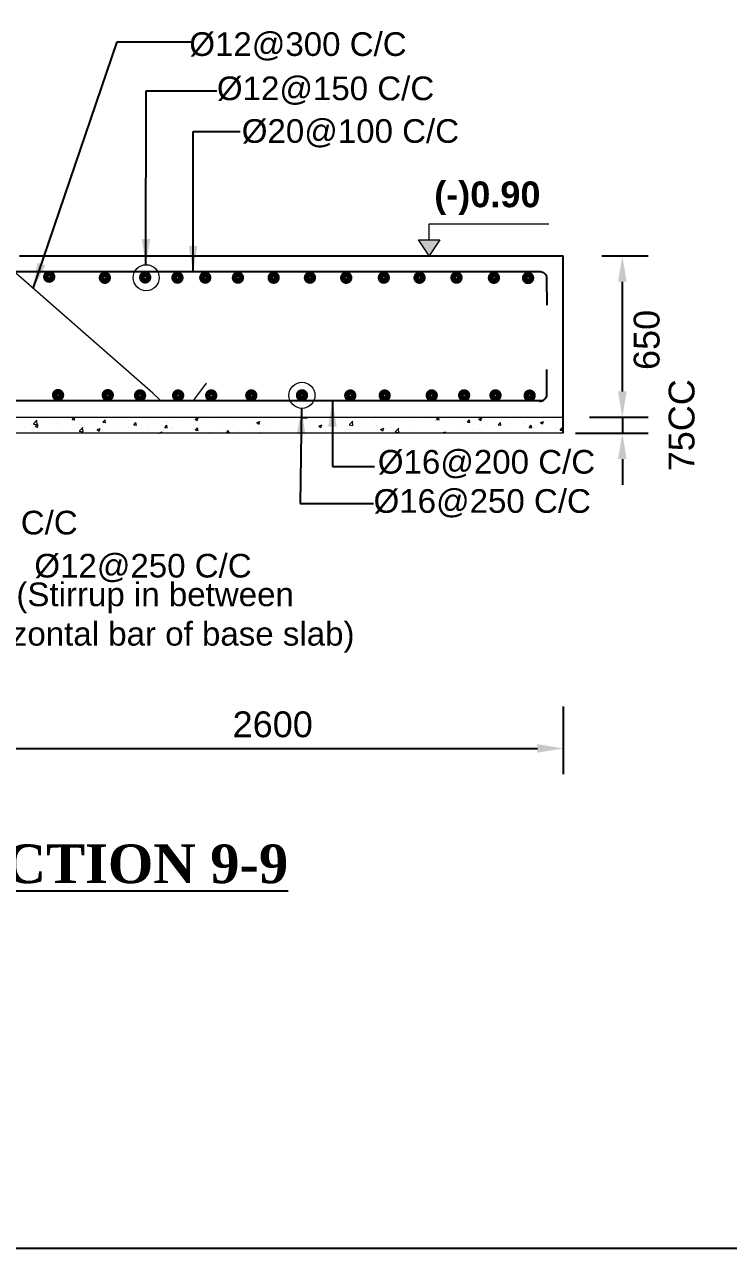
# Model space of a CAD drawing. Extents: x -358915 to 1258323, y -1667244 to -305611.
# Drawn here: x 624534 to 627806, y -1489454 to -1483763 of the extents above; entities that cross this region are included whole.
import ezdxf

# ---------------------------------------------------------------- set-up
doc = ezdxf.new("R2010")
doc.units = 0
doc.header["$LTSCALE"] = 300
doc.header["$MEASUREMENT"] = 0
doc.layers.get('DEFPOINTS').update_dxf_attribs({"linetype": 'CONTINUOUS'})
doc.layers.add('Dim', color=7, linetype='CONTINUOUS', lineweight=9)
doc.layers.add('ROD', color=1, linetype='CONTINUOUS', lineweight=30)
for name, color, linetype in [('LINE', 7, 'CONTINUOUS'), ('REINF.', 1, 'CONTINUOUS'), ('TXT', 7, 'CONTINUOUS')]:
    doc.layers.add(name, color=color, linetype=linetype)
doc.styles.add('Arial', font='arial.ttf')
doc.styles.add('DIM', font='isocp3.shx')
doc.dimstyles.new('dim_60', dxfattribs={"dimtxt": 120, "dimasz": 120, "dimexe": 60, "dimexo": 60, "dimgap": 50, "dimtad": 1, "dimdec": 0, "dimzin": 0, "dimdsep": 46, "dimtxsty": 'DIM', "dimcen": 0.09, "dimclrd": 5, "dimclre": 5, "dimclrt": 7, "dimadec": 0, "dimazin": 0, "dimtfac": 1, "dimtdec": 0, "dimtmove": 0, "dimatfit": 3, "dimfxl": 1, "dimtolj": 1, "dimtzin": 0, "dimarcsym": 0})

# ---------------------------------------------------------------- blocks, each defined once
blk = doc.blocks.new('*D766')
at = {"layer": 'DEFPOINTS', "color": 0, "ltscale": 500, "transparency": 16777216}
for p in [(627099.4, -1485588.9), (627033.9, -1485663.9), (627312.2, -1485663.9)]:
    blk.add_point(p, dxfattribs=at)
at = {"layer": 'Dim', "color": 5, "lineweight": -2, "ltscale": 500, "transparency": 16777216}
for p, q in [((627312.2, -1485468.9), (627312.2, -1485348.9)), ((627159.4, -1485588.9), (627432.2, -1485588.9)), ((627312.2, -1485588.9), (627312.2, -1485663.9)), ((627093.9, -1485663.9), (627432.2, -1485663.9)), ((627312.2, -1485783.9), (627312.2, -1485903.9))]:
    blk.add_line(p, q, dxfattribs=at)
at = {"layer": 'Dim', "color": 5, "ltscale": 500, "transparency": 16777216}
for points in [[(627292.2, -1485468.9), (627332.2, -1485468.9), (627312.2, -1485588.9)], [(627292.2, -1485783.9), (627332.2, -1485783.9), (627312.2, -1485663.9)]]:
    blk.add_solid(points, dxfattribs=at)
at = {"layer": 'Dim', "color": 7, "ltscale": 500, "transparency": 16777216, "insert": (627588.4, -1485626.4), "char_height": 120, "attachment_point": 5, "rotation": 90, "style": 'Arial'}
blk.add_mtext('\\A1;75CC', dxfattribs=at)
blk = doc.blocks.new('*D769')
at = {"layer": 'DEFPOINTS', "color": 0, "ltscale": 500, "transparency": 16777216}
for p in [(624337.6, -1486890.9), (627037.3, -1486873.5), (627037.3, -1487128.9)]:
    blk.add_point(p, dxfattribs=at)
at = {"layer": 'Dim', "color": 5, "lineweight": -2, "ltscale": 500, "transparency": 16777216}
for p, q in [((624337.6, -1486950.9), (624337.6, -1487248.9)), ((627037.3, -1486933.5), (627037.3, -1487248.9)), ((624457.6, -1487128.9), (626917.3, -1487128.9))]:
    blk.add_line(p, q, dxfattribs=at)
at = {"layer": 'Dim', "color": 5, "ltscale": 500, "transparency": 16777216}
for points in [[(624457.6, -1487108.9), (624457.6, -1487148.9), (624337.6, -1487128.9)], [(626917.3, -1487108.9), (626917.3, -1487148.9), (627037.3, -1487128.9)]]:
    blk.add_solid(points, dxfattribs=at)
at = {"layer": 'Dim', "color": 7, "ltscale": 500, "transparency": 16777216, "insert": (625687.4, -1487017.7), "char_height": 120, "attachment_point": 5, "style": 'Arial'}
blk.add_mtext('\\A1;2600', dxfattribs=at)
blk = doc.blocks.new('*D770')
at = {"layer": 'DEFPOINTS', "color": 0, "ltscale": 500, "transparency": 16777216}
for p in [(627156.2, -1484838.9), (627312.2, -1484838.9), (627158.7, -1485588.9)]:
    blk.add_point(p, dxfattribs=at)
at = {"layer": 'Dim', "color": 5, "lineweight": -2, "ltscale": 500, "transparency": 16777216}
for p, q in [((627216.2, -1484838.9), (627432.2, -1484838.9)), ((627312.2, -1485468.9), (627312.2, -1484958.9)), ((627218.7, -1485588.9), (627432.2, -1485588.9))]:
    blk.add_line(p, q, dxfattribs=at)
at = {"layer": 'Dim', "color": 5, "ltscale": 500, "transparency": 16777216}
for points in [[(627292.2, -1484958.9), (627332.2, -1484958.9), (627312.2, -1484838.9)], [(627292.2, -1485468.9), (627332.2, -1485468.9), (627312.2, -1485588.9)]]:
    blk.add_solid(points, dxfattribs=at)
at = {"layer": 'Dim', "color": 7, "ltscale": 500, "transparency": 16777216, "insert": (627425.9, -1485229.7), "char_height": 120, "attachment_point": 5, "rotation": 90, "style": 'Arial'}
blk.add_mtext('\\A1;650', dxfattribs=at)

msp = doc.modelspace()

# ---------------------------------------------------------------- hatches: boundary and pattern name
at = {"layer": 'Dim', "ltscale": 500}
h = msp.add_hatch(color=15, dxfattribs=at)
h.dxf.hatch_style = 1
h.paths.add_polyline_path([(626414.2, -1484765), (626364.5, -1484765), (626414.2, -1484838.9)])
h.paths.add_polyline_path([(626464, -1484765), (626414.2, -1484765), (626414.2, -1484838.9)])

# ---------------------------------------------------------------- linework, layer by layer
at = {"layer": 'Dim', "ltscale": 50}
msp.add_line((627037.3, -1484838.9), (627037.3, -1484838.9), dxfattribs=at)
at = {"layer": 'Dim', "ltscale": 500}
msp.add_lwpolyline([(626414.2, -1484765), (626414.2, -1484689.1), (626970.5, -1484689.1)], dxfattribs=at)
msp.add_lwpolyline([(626414.2, -1484838.9), (626364.5, -1484765), (626464, -1484765)], close=True, dxfattribs=at)
for centre in [(625099.1, -1484940.3), (625823.3, -1485487.3)]:
    msp.add_circle(centre, 60.5, dxfattribs=at)
at = {"layer": 'LINE'}
for p, q in [((624510.9, -1484838.9), (627037.3, -1484838.9)), ((627036.6, -1485663.9), (627036.6, -1484838.9))]:
    msp.add_line(p, q, dxfattribs=at)
at = {"layer": 'LINE', "lineweight": 15}
for p, q in [((623875.6, -1485588.9), (627037.3, -1485588.9)), ((627037.3, -1485663.9), (623906.6, -1485663.9))]:
    msp.add_line(p, q, dxfattribs=at)
at = {"layer": 'LINE', "color": 51, "lineweight": 15}
for p, q in [((624606.3, -1485593.4), (624606.3, -1485593.4)), ((624755, -1485599.6), (624764, -1485588.9)), ((624767, -1485600.7), (624764.8, -1485588.9)), ((624815.3, -1485590.3), (624815.3, -1485590.3)), ((625118, -1485589), (625118, -1485589)), ((625326.8, -1485598), (625340.8, -1485592.6)), ((625336.7, -1485604.7), (625340.7, -1485592.6)), ((625829.1, -1485591.3), (625846.9, -1485594)), ((625830.2, -1485590.1), (625831.3, -1485588.9)), ((625846.9, -1485594), (625846.3, -1485588.9)), ((625895, -1485592.1), (625895, -1485592.1)), ((625936.7, -1485592), (625936.7, -1485592)), ((626283.2, -1485591.3), (626283.2, -1485591.3)), ((626422.4, -1485594.6), (626422.4, -1485594.6)), ((626448.7, -1485599.7), (626457.8, -1485588.9)), ((626460.6, -1485600.8), (626458.4, -1485588.9)), ((626535.1, -1485592.2), (626535.1, -1485592.2)), ((626546, -1485593.4), (626546, -1485593.4)), ((626644.5, -1485597.5), (626658.5, -1485592.1)), ((626654.4, -1485604.2), (626658.5, -1485592.1)), ((627000.3, -1485590.5), (627000.3, -1485590.5)), ((624534.2, -1485638.4), (624534.2, -1485638.4)), ((624563.2, -1485623.5), (624563.2, -1485623.5)), ((624573.6, -1485612.7), (624573.6, -1485612.7)), ((624574.9, -1485620.6), (624592.7, -1485623.3)), ((624576, -1485619.4), (624591.6, -1485603.2)), ((624583.9, -1485630.4), (624597.9, -1485625)), ((624583.9, -1485630.4), (624593.8, -1485637.1)), ((624592.7, -1485623.3), (624590.5, -1485604.3)), ((624593.8, -1485637.1), (624597.8, -1485625.1)), ((624650.9, -1485618.3), (624650.9, -1485618.3)), ((624680.3, -1485617.2), (624680.3, -1485617.2)), ((624689.5, -1485606.9), (624689.5, -1485606.9)), ((624707.7, -1485645), (624707.7, -1485645)), ((624739.6, -1485600.3), (624739.6, -1485600.3)), ((624755, -1485599.6), (624767, -1485600.6)), ((624767.5, -1485598.3), (624767.5, -1485598.3)), ((624787.1, -1485621.7), (624787.1, -1485621.7)), ((624789.5, -1485652.5), (624805.1, -1485636.3)), ((624806.1, -1485656.4), (624803.9, -1485637.4)), ((624810.4, -1485630.9), (624810.4, -1485630.9)), ((624871.3, -1485646.4), (624885.3, -1485641.1)), ((624871.3, -1485646.4), (624881.2, -1485653.2)), ((624881.2, -1485653.2), (624885.3, -1485641.1)), ((624889, -1485652.6), (624889, -1485652.6)), ((624893.9, -1485626.2), (624893.9, -1485626.2)), ((624898.5, -1485612.1), (624908.1, -1485600.6)), ((624898.5, -1485612.1), (624910.4, -1485613.2)), ((624910.4, -1485613.2), (624908.1, -1485600.7)), ((624911.5, -1485618.1), (624911.5, -1485618.1)), ((624939.1, -1485646), (624939.1, -1485646)), ((624960.5, -1485648.3), (624960.5, -1485648.3)), ((625000.6, -1485630.7), (625000.6, -1485630.7)), ((625014.8, -1485636), (625014.8, -1485636)), ((625015.3, -1485603.1), (625015.3, -1485603.1)), ((625041.9, -1485624.7), (625051.6, -1485613.2)), ((625041.9, -1485624.7), (625053.9, -1485625.7)), ((625053.9, -1485625.8), (625051.6, -1485613.2)), ((625077.2, -1485628.3), (625077.2, -1485628.3)), ((625107.4, -1485635.2), (625107.4, -1485635.2)), ((625141.1, -1485619.4), (625141.1, -1485619.4)), ((625185.4, -1485637.2), (625195, -1485625.7)), ((625185.4, -1485637.2), (625197.3, -1485638.3)), ((625191.2, -1485612.8), (625191.2, -1485612.8)), ((625193.8, -1485608.2), (625193.8, -1485608.2)), ((625197.3, -1485638.3), (625195, -1485625.8)), ((625214.2, -1485639.7), (625214.2, -1485639.7)), ((625216.6, -1485642.8), (625216.6, -1485642.8)), ((625267, -1485602.8), (625267, -1485602.8)), ((625320.5, -1485627.8), (625320.5, -1485627.8)), ((625320.9, -1485644.2), (625320.9, -1485644.2)), ((625326.8, -1485598), (625336.7, -1485604.7)), ((625328.8, -1485649.8), (625338.5, -1485638.3)), ((625328.8, -1485649.8), (625340.8, -1485650.8)), ((625340.8, -1485650.9), (625338.5, -1485638.3)), ((625423.2, -1485613.7), (625423.2, -1485613.7)), ((625427.7, -1485648.8), (625427.7, -1485648.8)), ((625466.5, -1485648.5), (625466.5, -1485648.5)), ((625472.3, -1485662.3), (625481.9, -1485650.8)), ((625484.2, -1485663.4), (625481.9, -1485650.9)), ((625524.2, -1485600.9), (625524.2, -1485600.9)), ((625592.8, -1485631.9), (625592.8, -1485631.9)), ((625614.2, -1485614), (625628.2, -1485608.6)), ((625614.2, -1485614), (625624.1, -1485620.7)), ((625624.1, -1485620.7), (625628.2, -1485608.6)), ((625625.6, -1485652.5), (625625.6, -1485652.5)), ((625642.8, -1485625.3), (625642.8, -1485625.3)), ((625652.1, -1485647.5), (625652.1, -1485647.5)), ((625718.6, -1485615.3), (625718.6, -1485615.3)), ((625728.3, -1485638.4), (625728.3, -1485638.4)), ((625768.7, -1485627.5), (625768.7, -1485627.5)), ((625829.3, -1485625.6), (625829.3, -1485625.6)), ((625844.9, -1485598.7), (625844.9, -1485598.7)), ((625885.4, -1485607.5), (625885.4, -1485607.5)), ((625901.6, -1485630), (625915.6, -1485624.6)), ((625901.6, -1485630), (625911.6, -1485636.7)), ((625911.5, -1485636.7), (625915.6, -1485624.6)), ((625933.2, -1485610.6), (625933.2, -1485610.6)), ((625933.3, -1485651.4), (625933.3, -1485651.4)), ((626035.9, -1485596.5), (626035.9, -1485596.5)), ((626042.5, -1485624.4), (626060.3, -1485627.1)), ((626043.5, -1485596.5), (626043.5, -1485596.5)), ((626043.7, -1485623.2), (626059.2, -1485607)), ((626044.4, -1485644.4), (626044.4, -1485644.4)), ((626049.9, -1485631.3), (626049.9, -1485631.3)), ((626060.3, -1485627.1), (626058.1, -1485608.1)), ((626094.5, -1485637.8), (626094.5, -1485637.8)), ((626134.5, -1485650.3), (626134.5, -1485650.3)), ((626150.2, -1485601), (626150.2, -1485601)), ((626166.6, -1485611.3), (626166.6, -1485611.3)), ((626170.2, -1485627.8), (626170.2, -1485627.8)), ((626189, -1485646), (626203, -1485640.6)), ((626189, -1485646), (626199, -1485652.7)), ((626199, -1485652.7), (626203, -1485640.6)), ((626238.4, -1485635.3), (626238.4, -1485635.3)), ((626257, -1485605.5), (626257, -1485605.5)), ((626257.1, -1485656.3), (626272.7, -1485640.1)), ((626273.8, -1485660.2), (626271.5, -1485641.2)), ((626296.5, -1485611.2), (626296.5, -1485611.2)), ((626341.1, -1485621.2), (626341.1, -1485621.2)), ((626346.6, -1485604.6), (626346.6, -1485604.6)), ((626363.8, -1485610), (626363.8, -1485610)), ((626442.1, -1485608.4), (626442.1, -1485608.4)), ((626448.7, -1485599.7), (626460.7, -1485600.8)), ((626470.5, -1485614.6), (626470.5, -1485614.6)), ((626476.2, -1485641.3), (626476.2, -1485641.3)), ((626546.1, -1485650.3), (626546.1, -1485650.3)), ((626577.3, -1485619.1), (626577.3, -1485619.1)), ((626592.2, -1485612.3), (626601.8, -1485600.8)), ((626592.2, -1485612.3), (626604.1, -1485613.3)), ((626592.9, -1485621.3), (626592.9, -1485621.3)), ((626604.1, -1485613.4), (626601.8, -1485600.8)), ((626621.9, -1485640.3), (626621.9, -1485640.3)), ((626641.9, -1485596.7), (626641.9, -1485596.7)), ((626644.5, -1485597.5), (626654.5, -1485604.2)), ((626646.2, -1485645.9), (626646.2, -1485645.9)), ((626684.1, -1485623.6), (626684.1, -1485623.6)), ((626709.5, -1485601.2), (626709.5, -1485601.2)), ((626735.6, -1485624.8), (626745.3, -1485613.4)), ((626735.6, -1485624.8), (626747.6, -1485625.9)), ((626747.5, -1485625.9), (626745.2, -1485613.4)), ((626747.2, -1485633.1), (626747.2, -1485633.1)), ((626748.2, -1485623.7), (626748.2, -1485623.7)), ((626748.6, -1485601.2), (626748.6, -1485601.2)), ((626790.8, -1485628.1), (626790.8, -1485628.1)), ((626798.2, -1485617.1), (626798.2, -1485617.1)), ((626851.1, -1485618.1), (626851.1, -1485618.1)), ((626855.4, -1485605.7), (626855.4, -1485605.7)), ((626874, -1485607.1), (626874, -1485607.1)), ((626879.1, -1485637.4), (626888.7, -1485625.9)), ((626879.1, -1485637.4), (626891, -1485638.4)), ((626891, -1485638.5), (626888.7, -1485625.9)), ((626897.6, -1485632.6), (626897.6, -1485632.6)), ((626931.9, -1485613.5), (626945.9, -1485608.2)), ((626931.9, -1485613.5), (626941.9, -1485620.2)), ((626941.9, -1485620.2), (626945.9, -1485608.2)), ((626953.8, -1485604), (626953.8, -1485604)), ((626962.2, -1485610.2), (626962.2, -1485610.2)), ((627004.3, -1485637.1), (627004.3, -1485637.1)), ((627022.5, -1485649.9), (627032.2, -1485638.5)), ((627022.5, -1485649.9), (627034.5, -1485651)), ((627034.5, -1485651), (627032.1, -1485638.5)), ((624603.9, -1485660), (624603.9, -1485660)), ((624788.4, -1485653.7), (624806.2, -1485656.4)), ((625115.6, -1485655.6), (625115.6, -1485655.6)), ((625158.7, -1485662.5), (625172.7, -1485657.1)), ((625158.7, -1485662.5), (625160.9, -1485663.9)), ((625170.4, -1485663.9), (625172.7, -1485657.1)), ((625390.7, -1485658.5), (625390.7, -1485658.5)), ((625472.3, -1485662.3), (625484.3, -1485663.4)), ((625534.4, -1485653.3), (625534.4, -1485653.3)), ((625625, -1485663.9), (625625.4, -1485663.4)), ((625625.5, -1485663.9), (625625.4, -1485663.4)), ((625641.2, -1485657.8), (625641.2, -1485657.8)), ((625748, -1485662.3), (625748, -1485662.3)), ((625918.1, -1485661), (625918.1, -1485661)), ((626033.5, -1485663.1), (626033.5, -1485663.1)), ((626256, -1485657.5), (626273.8, -1485660.2)), ((626359.6, -1485661.3), (626359.6, -1485661.3)), ((626476.5, -1485662), (626490.5, -1485656.6)), ((626476.5, -1485662), (626479.3, -1485663.9)), ((626488, -1485663.9), (626490.4, -1485656.7)), ((626496, -1485656.9), (626496, -1485656.9)), ((626543.5, -1485660), (626543.5, -1485660)), ((626997.8, -1485662.8), (626997.8, -1485662.8))]:
    msp.add_line(p, q, dxfattribs=at)
at = {"layer": 'LINE'}
msp.add_lwpolyline([(649573, -1489454.2), (620720.6, -1489454.2), (620720.6, -1469051.5), (649573, -1469051.5)], close=True, dxfattribs=at)
at = {"layer": 'REINF.'}
for p, q in [((626962.2, -1485067.4), (626961.6, -1484943.9)), ((626961.6, -1485483.9), (626960.9, -1485366.4))]:
    msp.add_line(p, q, dxfattribs=at)
at = {"layer": 'REINF.', "lineweight": 15}
for points in [[(625129.4, -1485477.9), (623768.6, -1484284.6, -0.1949), (623758.7, -1484260.2), (623758.7, -1484185.2), (623835.9, -1484094.2)], [(625129.4, -1485477.9), (625160.7, -1485506.9, 0.188252), (625177.6, -1485513.5), (625305.3, -1485513.5, 0.237133), (625325.4, -1485503.4), (625379.5, -1485430.6)]]:
    msp.add_lwpolyline(points, format="xyb", dxfattribs=at)
at = {"layer": 'REINF.'}
msp.add_lwpolyline([(626932.7, -1484913.6), (622605.7, -1484913.6)], dxfattribs=at)
msp.add_lwpolyline([(626939.6, -1485512.9), (622611.3, -1485513.4, -0.414191), (622586.3, -1485488.4), (622586.3, -1485452.6, -0.234431), (622596.2, -1485432.7), (622659.5, -1485382)], format="xyb", dxfattribs=at)
at = {"layer": 'REINF.', "lineweight": 15}
msp.add_lwpolyline([(626039, -1485513.6), (626036.5, -1485511.4)], dxfattribs=at)
at = {"layer": 'REINF.'}
for centre, radius, start, end in [((626931.1, -1484944.1), 30.5, 0.3778, 92.867), ((626931.5, -1485483.9), 30.1, 261.8199, 359.92)]:
    msp.add_arc(centre, radius, start, end, dxfattribs=at)
at = {"layer": 'ROD', "const_width": 30.7}
for points in [[(624636.1, -1484931.6, 1), (624661.1, -1484939.9, 1)], [(624894.6, -1484936.6, 1), (624919.6, -1484944.9, 1)], [(625107, -1484934.8, -1), (625082.1, -1484943.4, -1)], [(625257, -1484935.9, -1), (625232.1, -1484944.5, -1)], [(625386.4, -1484935.8, -1), (625361.4, -1484944.4, -1)], [(625538, -1484936, -1), (625513.1, -1484944.6, -1)], [(625704.1, -1484936.3, -1), (625679.2, -1484944.9, -1)], [(625847.8, -1484936, 1), (625872.8, -1484944.6, 1)], [(626016.5, -1484936.3, 1), (626041.5, -1484944.9, 1)], [(626191.1, -1484936, 1), (626216, -1484944.6, 1)], [(626382.1, -1484936.3, -1), (626357.2, -1484944.9, -1)], [(626554, -1484936, -1), (626529, -1484944.6, -1)], [(626702.9, -1484936.3, 1), (626727.9, -1484944.9, 1)], [(626861.7, -1484937.5, 1), (626886.7, -1484946.1, 1)], [(624702.2, -1485481.8, -1), (624677.3, -1485490.4, -1)], [(624933.4, -1485482.2, -1), (624908.4, -1485490.8, -1)], [(625083.4, -1485483.3, -1), (625058.4, -1485491.9, -1)], [(625260.1, -1485483.7, -1), (625235.1, -1485492.3, -1)], [(625414, -1485483.2, -1), (625389.1, -1485491.8, -1)], [(625600.2, -1485483.3, -1), (625575.2, -1485492, -1)], [(625835.8, -1485483, -1), (625810.8, -1485491.6, -1)], [(626035.2, -1485483.7, 1), (626060.2, -1485492.3, 1)], [(626195.3, -1485483.7, 1), (626220.2, -1485492.3, 1)], [(626413.8, -1485483.3, 1), (626438.8, -1485492, 1)], [(626564.5, -1485483, 1), (626589.4, -1485491.6, 1)], [(626710.1, -1485483, 1), (626735.1, -1485491.6, 1)], [(626868.9, -1485484.2, 1), (626893.8, -1485492.8, 1)]]:
    msp.add_lwpolyline(points, format="xyb", close=True, dxfattribs=at)

# ---------------------------------------------------------------- texts
at = {"layer": 'TXT', "color": 0, "char_height": 110, "style": 'Arial'}
for s, insert, attachment_point in [('%%C12@300 C/C', (626309.7, -1483865.2), 6), ('%%C12@150 C/C', (625427.9, -1484070.9), 4), ('%%C20@100 C/C ', (625543.4, -1484269.3), 4)]:
    msp.add_mtext(s, dxfattribs=dict(at, insert=insert, attachment_point=attachment_point))
at = {"layer": 'TXT', "color": 0, "style": 'Arial'}
for s, insert, char_height, width, attachment_point in [('{\\fArial|b1|i0|c0|p34;\\C6;(-)0.90}', (626684.9, -1484570.9), 120, 529.795, 5), ('%%C16@200 C/C', (626175.8, -1485807.4), 110, 1091.008, 4), ('%%C16@250 C/C', (626156, -1485989.6), 110, 1626.075, 4), ('%%C12@200 C/C', (623770.9, -1486090.1), 110, 1926.075, 4), ('\\pxqc;%%C12@250 C/C         ', (624425.9, -1486290.4), 110, 1317.199, 4), ('\\pxqc; (Stirrup in between\\P horizontal bar of base slab)          ', (623868.8, -1486520.8), 110, 2501.262, 4)]:
    msp.add_mtext(s, dxfattribs=dict(at, insert=insert, char_height=char_height, width=width, attachment_point=attachment_point))
at = {"layer": 'TXT', "color": 0, "insert": (624996, -1487666.7), "char_height": 60, "width": 1781.687, "attachment_point": 5}
msp.add_mtext('\\pxql;{\\fTimes New Roman|b1|i0|c0|p18;\\H3x;\\L\\C6;SECTION 9-9}', dxfattribs=at)

# ---------------------------------------------------------------- dimensions: what is measured, and where the dimension line sits
at = {"layer": 'Dim', "ltscale": 500}
for base, p1, p2, text, picture, middle in [((627312.2, -1484838.9), (627158.7, -1485588.9), (627156.2, -1484838.9), '650', '*D770', (627425.9, -1485229.7)), ((627312.2, -1485663.9), (627099.4, -1485588.9), (627033.9, -1485663.9), '<>CC', '*D766', (627588.4, -1485626.4))]:
    dim = msp.add_linear_dim(base=base, p1=p1, p2=p2, angle=90, text=text, dimstyle='dim_60', override={"dimexe": 120, "dimtxsty": 'Arial', "dimtmove": 2, "dimfxl": 120}, dxfattribs=at)
    dim.commit()
    dim.dimension.update_dxf_attribs({"geometry": picture, "text_midpoint": middle, "dimtype": 160})
dim = msp.add_linear_dim(base=(627037.3, -1487128.9), p1=(624337.6, -1486890.9), p2=(627037.3, -1486873.5), text='2600', dimstyle='dim_60', override={"dimexe": 120, "dimtxsty": 'Arial', "dimfxl": 120}, dxfattribs=at)
dim.commit()
dim.dimension.update_dxf_attribs({"geometry": '*D769', "text_midpoint": (625687.4, -1487017.7)})

# ---------------------------------------------------------------- leaders
at = {"layer": 'Dim', "ltscale": 50}
for points, override in [([(624573.8, -1484990.6), (624965, -1483843.9), (625312.4, -1483843.9)], {"dimtad": 0}), ([(625097.8, -1484879.8), (625099.5, -1484070.9), (625427.5, -1484070.9)], {"dimgap": 50, "dimtad": 0}), ([(625965.2, -1485513.3), (625965.2, -1485818.9), (626159.7, -1485818.9)], {"dimgap": 50, "dimtad": 0})]:
    msp.add_leader(points, dimstyle='dim_60', override=override, dxfattribs=at)
at = {"layer": 'Dim', "ltscale": 500}
for points in [[(625317.2, -1484913.6), (625317.2, -1484259.8), (625536.1, -1484259.8)], [(625821, -1485547.8), (625815.2, -1485989.6), (626156, -1485989.6)]]:
    msp.add_leader(points, dimstyle='dim_60', dxfattribs=at)

doc.saveas('drawing.dxf')
